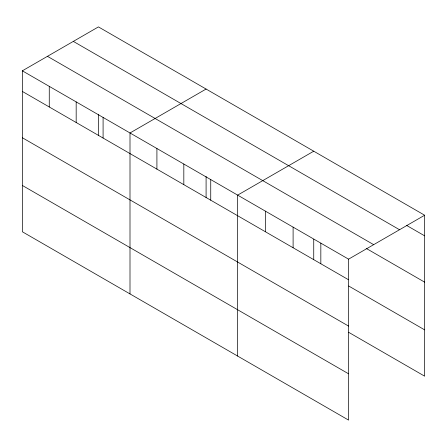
<?xml version="1.0" encoding="UTF-8"?>
<svg xmlns="http://www.w3.org/2000/svg" width="447" height="447" viewBox="0 0 447 447"><rect width="100%" height="100%" fill="white"/><g stroke="black" fill="none" stroke-linecap="round" stroke-linejoin="round"><path stroke-width="0.67" d="M22.35 70.822L348.565 259.159L348.565 420.102L22.35 231.769L22.35 70.822L98.435 26.898L424.65 215.23L424.65 376.178L348.699 332.328M206.089 89.048L129.999 132.977L129.999 293.919M313.738 151.198L237.648 195.127L237.648 356.069M348.565 259.159L424.65 215.23M406.569 225.4L424.65 235.843M73.33 41.392L399.54 229.73M47.46 56.328L373.67 244.665M366.182 248.392L424.65 282.152M22.35 91.434L348.565 279.772M348.699 286.013L424.65 329.864M22.35 137.743L348.565 326.081M22.35 185.455L348.565 373.793M320.834 243.151L320.834 263.764M313.738 239.246L313.738 259.696M293.103 227.143L293.103 247.75M265.378 211.135L265.378 231.742M210.738 179.588L210.738 200.2M206.089 176.414L206.089 197.546M183.823 164.049L183.823 184.661M156.914 148.516L156.914 169.122M103.089 117.438L103.089 138.045M98.435 114.264L98.435 135.396M76.174 101.899L76.174 122.506M49.265 86.36L49.265 106.973"/></g></svg>
